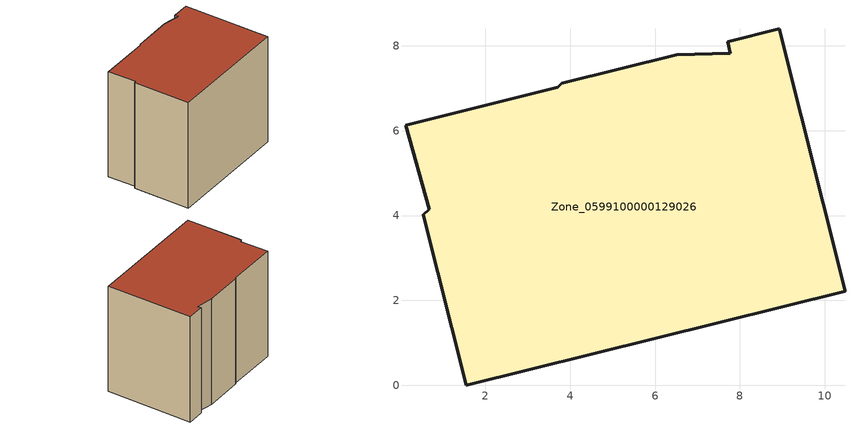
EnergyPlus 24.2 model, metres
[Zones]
Zone_0599100000129026
 floor ground (C_G): 3.7,7.02 3.8,7.12 6.51,7.79 7.77,7.83 7.71,8.1 8.93,8.4 10.48,2.21 1.54,0 0.54,4.01 0.68,4.15 0.12,6.13 z0
 wall outside (C_F): 10.48,2.21 8.93,8.4 7.71,8.1 7.77,7.83 6.51,7.79 3.8,7.12 3.7,7.02 0.12,6.13 0.68,4.15 0.54,4.01 1.54,0 10.48,2.21 z0:8.18
 roof outside (C_R): 3.7,7.02 0.12,6.13 0.68,4.15 0.54,4.01 1.54,0 10.48,2.21 8.93,8.4 7.71,8.1 7.77,7.83 6.51,7.79 3.8,7.12 z8.18
[BUILDING]
Pand.0599100000129026: North Axis=0; Terrain=City; Loads Convergence Tolerance Value=0.04; Temperature Convergence Tolerance Value=0.4; Solar Distribution=FullExterior; Maximum Number of Warmup Days=25; Minimum Number of Warmup Days=1
[Site:Location]
Rotterdam.The.Hague.AP_ZH_NLD Design_Conditions: Latitude=51.96; Longitude=4.45; Time Zone=1; Elevation=-4.5
[SITE:GROUNDTEMPERATURE:BUILDINGSURFACE]
18, 18, 18, 18, 18, 18, 18, 18, 18, 18, 18, 18
[MATERIAL] Thermal Absorptance=0.9; Solar Absorptance=0.7; Visible Absorptance=0.7
Name | Roughness | Thickness | Conductivity | Density | Specific Heat
G.TC.1946-1964 | MediumSmooth | 0.15 | 1 | 540 | 1210
F.TC.1946-1964 | Rough | 0.3 | 0.857143 | 1920 | 840
R.TC.1946-1964 | MediumRough | 0.2 | 0.235294 | 1500 | 1000
[CONSTRUCTION]
C_G: G.TC.1946-1964
C_F: F.TC.1946-1964
C_R: R.TC.1946-1964
[ZONE]
Zone_0599100000129026: Type=1; Multiplier=1; Ceiling Height=Autocalculate; Volume=Autocalculate; Floor Area=autocalculate; Part of Total Floor Area=Yes
[ZONEINFILTRATION:DESIGNFLOWRATE]
Infil_Zone_0599100000129026: Zone or ZoneList or Space or SpaceList=Zone_0599100000129026; Schedule=AlwaysOn; Design Flow Rate Calculation Method=Flow/Area; Flow Rate per Floor Area=0.003; Constant Term Coefficient=1; Temperature Term Coefficient=0; Velocity Term Coefficient=0; Velocity Squared Term Coefficient=0
[HVACTEMPLATE:ZONE:IDEALLOADSAIRSYSTEM]
Zone_0599100000129026: Maximum Heating Supply Air Temperature=50; Minimum Cooling Supply Air Temperature=13; Maximum Heating Supply Air Humidity Ratio=0.0156; Minimum Cooling Supply Air Humidity Ratio=0.0077; Heating Limit=NoLimit; Cooling Limit=NoLimit; Dehumidification Control Type=ConstantSensibleHeatRatio; Cooling Sensible Heat Ratio=0.7; Dehumidification Setpoint=60; Humidification Control Type=None; Humidification Setpoint=30; Outdoor Air Method=None; Outdoor Air Flow Rate per Person=0.00944; Outdoor Air Flow Rate per Zone Floor Area=0; Outdoor Air Flow Rate per Zone=0; Demand Controlled Ventilation Type=None; Outdoor Air Economizer Type=NoEconomizer; Heat Recovery Type=None; Sensible Heat Recovery Effectiveness=0.7; Latent Heat Recovery Effectiveness=0.65
[ZONECONTROL:THERMOSTAT]
ThermostatControl_Zone_0599100000129026: Zone or ZoneList=Zone_0599100000129026; Control Type Schedule=DualSetpointControlType; Control 1=Thermostat_Zone_0599100000129026; Temperature Difference Between Cutout And Setpoint=0
[THERMOSTATSETPOINT:DUALSETPOINT]
Thermostat_Zone_0599100000129026: Heating Setpoint Temperature Schedule=HeatingSetpoint_Zone_0599100000129026; Cooling Setpoint Temperature Schedule=CoolingSetpoint_Zone_0599100000129026
[SCHEDULE:COMPACT]
HeatingSetpoint_Zone_0599100000129026: Through: 12/31, For: AllDays, Until: 24:00, 21
CoolingSetpoint_Zone_0599100000129026: Through: 12/31, For: AllDays, Until: 24:00, 24
DualSetpointControlType: Through: 12/31, For: AllDays, Until: 24:00, 4
AlwaysOn: Through: 12/31, For: AllDays, Until: 24:00, 1
